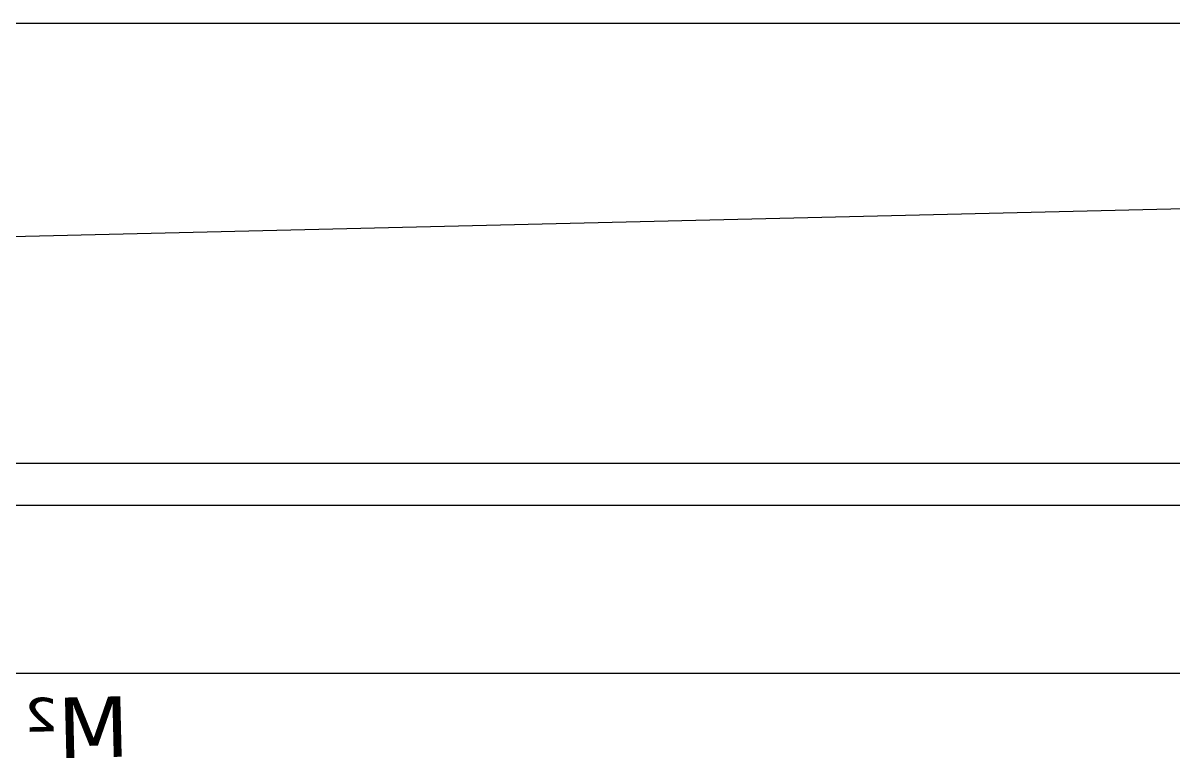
# Model space of a CAD drawing. Header units: millimetres. Extents: x 43168.9 to 43194.6, y -25545.1 to -25543.4.
# Drawn here: x 43172.2753 to 43172.3851, y -25544.9781 to -25544.908 of the extents above; entities that cross this region are included whole.
import ezdxf
from ezdxf.enums import TextEntityAlignment as Align

# ---------------------------------------------------------------- set-up
doc = ezdxf.new("R2010")
doc.units = ezdxf.units.MM
doc.header["$LTSCALE"] = 200
doc.layers.add('gor-2_sgh', color=161, linetype='Continuous')
doc.layers.add('pafta_sgh', color=11, linetype='Continuous')
doc.styles.add('text1', font='VERDANA.TTF')

msp = doc.modelspace()

# ---------------------------------------------------------------- linework, layer by layer
at = {"layer": 'gor-2_sgh'}
msp.add_line((43171.34613, -25544.95044), (43172.43588, -25544.9245), dxfattribs=at)
at = {"layer": 'pafta_sgh'}
for p, q in [((43171.29588, -25544.908), (43172.43588, -25544.908)), ((43171.29588, -25544.95), (43172.43588, -25544.95)), ((43171.29188, -25544.954), (43172.43988, -25544.954)), ((43171.27588, -25544.97), (43172.45588, -25544.97))]:
    msp.add_line(p, q, dxfattribs=at)

# ---------------------------------------------------------------- texts
at = {"color": 7, "style": 'text1', "text_generation_flag": 4}
msp.add_attdef('M²', text='m²', height=0.005769, rotation=181.3638, dxfattribs=at).set_placement((43172.28046, -25544.97515), align=Align.MIDDLE)

doc.saveas('drawing.dxf')
